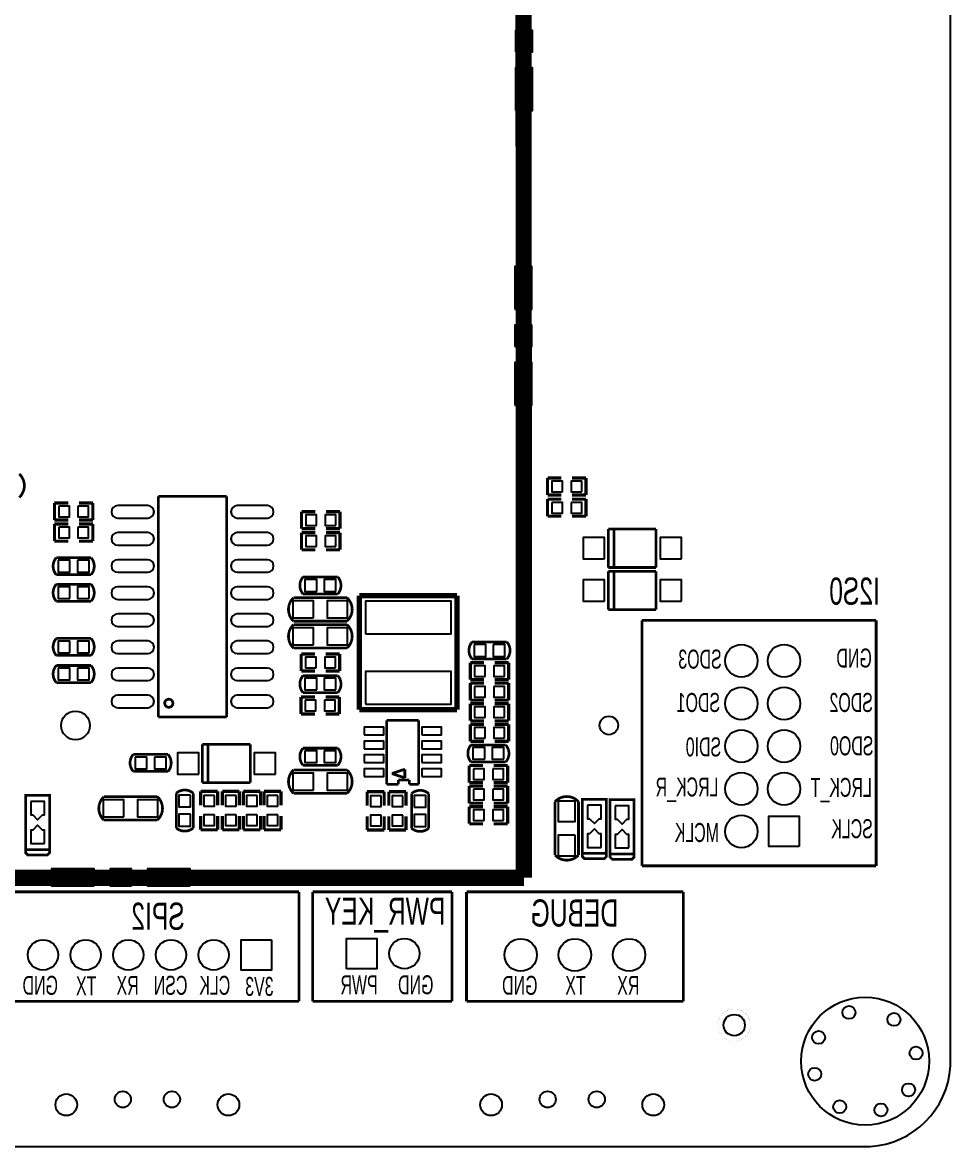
# Model space of a CAD drawing. Extents: x -3 to 180, y 0 to 107.
# Drawn here: x 136.3 to 179.8, y 0 to 52.7 of the extents above; entities that cross this region are included whole.
import ezdxf

# ---------------------------------------------------------------- set-up
doc = ezdxf.new("R2010")
doc.units = 0
doc.header["$MEASUREMENT"] = 0
for name, color, linetype in [('BG_OUTLINE', 254, 'CONTINUOUS'), ('BG_SILKSCREEN_BOTTOM', 141, 'CONTINUOUS'), ('PG_SILKSCREEN_BOTTOM', 85, 'CONTINUOUS'), ('PIN_BOTTOM', 5, 'CONTINUOUS')]:
    doc.layers.add(name, color=color, linetype=linetype)

msp = doc.modelspace()

# ---------------------------------------------------------------- linework, layer by layer
at = {"layer": 'BG_OUTLINE'}
msp.add_lwpolyline([(-2.999994, 103.031341), (-2.999994, 3.991813, 0.414214), (0.991819, 0), (176.017809, 0, 0.378859), (179.786788, 3.768979), (179.786788, 102.98717, 0.42493), (175.712984, 107.061), (166.5478, 107.060975), (166.5478, 97.5868), (152.3746, 97.5868), (152.3746, 107.060949), (46.3042, 107.06067), (46.3042, 105.8672), (42.0624, 105.8672), (42.0624, 107.06067), (30.607, 107.060644), (30.607, 105.8672), (26.3652, 105.8672), (26.3652, 107.060644), (1.029665, 107.060619, 0.418755)], format="xyb", close=True, dxfattribs=at)
at = {"layer": 'BG_SILKSCREEN_BOTTOM'}
for points in [[(159.7914, 12.5984, 0.762, 0.762, 0), (159.766, 70.612, 0.762, 0.762, 0)], [(176.3014, 24.6634, 0.127, 0.127, 0), (165.3286, 24.6634, 0.127, 0.127, 0)], [(165.3286, 24.6634, 0.127, 0.127, 0), (165.3286, 13.1572, 0.127, 0.127, 0)], [(176.3014, 13.1572, 0.127, 0.127, 0), (176.3014, 24.6634, 0.127, 0.127, 0)], [(165.3286, 13.1572, 0.127, 0.127, 0), (176.3014, 13.1572, 0.127, 0.127, 0)], [(6.5532, 12.5984, 0.762, 0.762, 0), (159.7914, 12.5984, 0.762, 0.762, 0)], [(149.2504, 11.938, 0.127, 0.127, 0), (135.255, 11.938, 0.127, 0.127, 0)], [(149.2504, 6.8072, 0.127, 0.127, 0), (149.2504, 11.938, 0.127, 0.127, 0)], [(149.8854, 11.938, 0.127, 0.127, 0), (156.4132, 11.938, 0.127, 0.127, 0)], [(149.8854, 6.8072, 0.127, 0.127, 0), (149.8854, 11.938, 0.127, 0.127, 0)], [(156.4132, 11.938, 0.127, 0.127, 0), (156.4132, 6.8072, 0.127, 0.127, 0)], [(157.099, 11.938, 0.127, 0.127, 0), (167.259, 11.938, 0.127, 0.127, 0)], [(157.099, 6.8072, 0.127, 0.127, 0), (157.099, 11.938, 0.127, 0.127, 0)], [(167.259, 11.938, 0.127, 0.127, 0), (167.259, 6.8072, 0.127, 0.127, 0)], [(135.255, 6.8072, 0.127, 0.127, 0), (149.2504, 6.8072, 0.127, 0.127, 0)], [(156.4132, 6.8072, 0.127, 0.127, 0), (149.8854, 6.8072, 0.127, 0.127, 0)], [(167.259, 6.8072, 0.127, 0.127, 0), (157.099, 6.8072, 0.127, 0.127, 0)]]:
    msp.add_lwpolyline(points, format="xyseb", dxfattribs=at)
at = {"layer": 'PG_SILKSCREEN_BOTTOM'}
for points in [[(136.134069, 31.52775, 0.127, 0.127, -0.432734), (136.134069, 30.42793, 0.127, 0.127, 0)], [(160.898103, 31.337199, 0.150089, 0.150089, 0), (160.898103, 30.537201, 0.150089, 0.150089, 0)], [(161.548089, 31.337199, 0.150089, 0.150089, 0), (160.898103, 31.337199, 0.150089, 0.150089, 0)], [(162.047911, 31.337199, 0.150089, 0.150089, 0), (162.697897, 31.337199, 0.150089, 0.150089, 0)], [(162.697897, 31.337199, 0.150089, 0.150089, 0), (162.697897, 30.537201, 0.150089, 0.150089, 0)], [(160.898103, 30.537201, 0.150089, 0.150089, 0), (161.548089, 30.537201, 0.150089, 0.150089, 0)], [(162.697897, 30.537201, 0.150089, 0.150089, 0), (162.047911, 30.537201, 0.150089, 0.150089, 0)], [(137.784103, 30.168799, 0.150089, 0.150089, 0), (138.434089, 30.168799, 0.150089, 0.150089, 0)], [(137.784103, 29.368801, 0.150089, 0.150089, 0), (137.784103, 30.168799, 0.150089, 0.150089, 0)], [(139.583897, 30.168799, 0.150089, 0.150089, 0), (138.933911, 30.168799, 0.150089, 0.150089, 0)], [(139.583897, 29.368801, 0.150089, 0.150089, 0), (139.583897, 30.168799, 0.150089, 0.150089, 0)], [(142.656865, 30.481549, 0.127, 0.127, 0), (145.856655, 30.481549, 0.127, 0.127, 0)], [(142.656865, 20.135571, 0.127, 0.127, 0), (142.656865, 30.481549, 0.127, 0.127, 0)], [(145.856655, 30.481549, 0.127, 0.127, 0), (145.856655, 20.135571, 0.127, 0.127, 0)], [(160.898103, 30.346599, 0.150089, 0.150089, 0), (161.548089, 30.346599, 0.150089, 0.150089, 0)], [(160.898103, 29.546601, 0.150089, 0.150089, 0), (160.898103, 30.346599, 0.150089, 0.150089, 0)], [(162.697897, 30.346599, 0.150089, 0.150089, 0), (162.047911, 30.346599, 0.150089, 0.150089, 0)], [(162.697897, 29.546601, 0.150089, 0.150089, 0), (162.697897, 30.346599, 0.150089, 0.150089, 0)], [(149.366503, 29.762399, 0.150089, 0.150089, 0), (149.366503, 28.962401, 0.150089, 0.150089, 0)], [(150.016489, 29.762399, 0.150089, 0.150089, 0), (149.366503, 29.762399, 0.150089, 0.150089, 0)], [(150.516311, 29.762399, 0.150089, 0.150089, 0), (151.166297, 29.762399, 0.150089, 0.150089, 0)], [(151.166297, 29.762399, 0.150089, 0.150089, 0), (151.166297, 28.962401, 0.150089, 0.150089, 0)], [(161.548089, 29.546601, 0.150089, 0.150089, 0), (160.898103, 29.546601, 0.150089, 0.150089, 0)], [(162.047911, 29.546601, 0.150089, 0.150089, 0), (162.697897, 29.546601, 0.150089, 0.150089, 0)], [(138.434089, 29.368801, 0.150089, 0.150089, 0), (137.784103, 29.368801, 0.150089, 0.150089, 0)], [(137.784103, 29.178199, 0.150089, 0.150089, 0), (138.434089, 29.178199, 0.150089, 0.150089, 0)], [(137.784103, 28.378201, 0.150089, 0.150089, 0), (137.784103, 29.178199, 0.150089, 0.150089, 0)], [(138.933911, 29.368801, 0.150089, 0.150089, 0), (139.583897, 29.368801, 0.150089, 0.150089, 0)], [(139.583897, 29.178199, 0.150089, 0.150089, 0), (138.933911, 29.178199, 0.150089, 0.150089, 0)], [(139.583897, 28.378201, 0.150089, 0.150089, 0), (139.583897, 29.178199, 0.150089, 0.150089, 0)], [(149.366503, 28.962401, 0.150089, 0.150089, 0), (150.016489, 28.962401, 0.150089, 0.150089, 0)], [(151.166297, 28.962401, 0.150089, 0.150089, 0), (150.516311, 28.962401, 0.150089, 0.150089, 0)], [(165.984403, 28.941497, 0.127, 0.127, 0), (163.745697, 28.941497, 0.127, 0.127, 0)], [(163.745697, 28.941497, 0.127, 0.127, 0), (163.745697, 27.141703, 0.127, 0.127, 0)], [(164.0078, 27.141703, 0.127, 0.127, 0), (164.0078, 28.941497, 0.127, 0.127, 0)], [(165.984403, 27.141703, 0.127, 0.127, 0), (165.984403, 28.941497, 0.127, 0.127, 0)], [(138.434089, 28.378201, 0.150089, 0.150089, 0), (137.784103, 28.378201, 0.150089, 0.150089, 0)], [(138.933911, 28.378201, 0.150089, 0.150089, 0), (139.583897, 28.378201, 0.150089, 0.150089, 0)], [(149.366503, 28.771799, 0.150089, 0.150089, 0), (149.366503, 27.971801, 0.150089, 0.150089, 0)], [(150.016489, 28.771799, 0.150089, 0.150089, 0), (149.366503, 28.771799, 0.150089, 0.150089, 0)], [(150.516311, 28.771799, 0.150089, 0.150089, 0), (151.166297, 28.771799, 0.150089, 0.150089, 0)], [(151.166297, 28.771799, 0.150089, 0.150089, 0), (151.166297, 27.971801, 0.150089, 0.150089, 0)], [(149.366503, 27.971801, 0.150089, 0.150089, 0), (150.016489, 27.971801, 0.150089, 0.150089, 0)], [(151.166297, 27.971801, 0.150089, 0.150089, 0), (150.516311, 27.971801, 0.150089, 0.150089, 0)], [(138.933911, 26.803401, 0.127, 0.127, 0), (137.8712, 26.803401, 0.127, 0.127, -0.37791), (137.8712, 27.603399, 0.127, 0.127, 0)], [(137.8712, 27.603399, 0.127, 0.127, 0), (138.933911, 27.603399, 0.127, 0.127, 0)], [(138.933911, 27.603399, 0.127, 0.127, 0), (139.4968, 27.603399, 0.127, 0.127, -0.37791), (139.4968, 26.803401, 0.127, 0.127, 0)], [(163.745697, 27.141703, 0.127, 0.127, 0), (165.984403, 27.141703, 0.127, 0.127, 0)], [(165.984403, 26.960297, 0.127, 0.127, 0), (163.745697, 26.960297, 0.127, 0.127, 0)], [(163.745697, 26.960297, 0.127, 0.127, 0), (163.745697, 25.160503, 0.127, 0.127, 0)], [(164.0078, 25.160503, 0.127, 0.127, 0), (164.0078, 26.960297, 0.127, 0.127, 0)], [(165.984403, 25.160503, 0.127, 0.127, 0), (165.984403, 26.960297, 0.127, 0.127, 0)], [(138.434089, 25.558801, 0.127, 0.127, 0), (137.8712, 25.558801, 0.127, 0.127, -0.37791), (137.8712, 26.358799, 0.127, 0.127, 0)], [(137.8712, 26.358799, 0.127, 0.127, 0), (138.434089, 26.358799, 0.127, 0.127, 0)], [(138.434089, 26.358799, 0.127, 0.127, 0), (139.4968, 26.358799, 0.127, 0.127, -0.37791), (139.4968, 25.558801, 0.127, 0.127, 0)], [(139.4968, 26.803401, 0.127, 0.127, 0), (138.933911, 26.803401, 0.127, 0.127, 0)], [(150.001249, 25.89911, 0.127, 0.127, 0), (149.43836, 25.89911, 0.127, 0.127, -0.37791), (149.43836, 26.699108, 0.127, 0.127, 0)], [(149.43836, 26.699108, 0.127, 0.127, 0), (150.001249, 26.699108, 0.127, 0.127, 0)], [(150.001249, 26.699108, 0.127, 0.127, 0), (151.06396, 26.699108, 0.127, 0.127, -0.37791), (151.06396, 25.89911, 0.127, 0.127, 0)], [(151.06396, 25.89911, 0.127, 0.127, 0), (150.001249, 25.89911, 0.127, 0.127, 0)], [(152.07996, 25.817551, 0.254, 0.254, 0), (156.65196, 25.817551, 0.254, 0.254, 0)], [(152.07996, 20.483551, 0.254, 0.254, 0), (152.07996, 25.817551, 0.254, 0.254, 0)], [(156.65196, 25.817551, 0.254, 0.254, 0), (156.65196, 20.483551, 0.254, 0.254, 0)], [(139.4968, 25.558801, 0.127, 0.127, 0), (138.434089, 25.558801, 0.127, 0.127, 0)], [(148.991345, 24.626443, 0.127, 0.127, -0.432734), (148.991345, 25.726263, 0.127, 0.127, 0)], [(148.991345, 25.726263, 0.127, 0.127, 0), (151.491163, 25.726263, 0.127, 0.127, -0.450474), (151.491163, 24.626443, 0.127, 0.127, 0)], [(163.745697, 25.160503, 0.127, 0.127, 0), (165.984403, 25.160503, 0.127, 0.127, 0)], [(148.991345, 23.363555, 0.127, 0.127, -0.432734), (148.991345, 24.463375, 0.127, 0.127, 0)], [(151.491163, 24.626443, 0.127, 0.127, 0), (148.991345, 24.626443, 0.127, 0.127, 0)], [(148.991345, 24.463375, 0.127, 0.127, 0), (151.491163, 24.463375, 0.127, 0.127, -0.450474), (151.491163, 23.363555, 0.127, 0.127, 0)], [(138.434089, 23.018801, 0.127, 0.127, 0), (137.8712, 23.018801, 0.127, 0.127, -0.37791), (137.8712, 23.818799, 0.127, 0.127, 0)], [(137.8712, 23.818799, 0.127, 0.127, 0), (138.434089, 23.818799, 0.127, 0.127, 0)], [(138.434089, 23.818799, 0.127, 0.127, 0), (139.4968, 23.818799, 0.127, 0.127, -0.37791), (139.4968, 23.018801, 0.127, 0.127, 0)], [(158.425921, 22.851161, 0.127, 0.127, 0), (157.363211, 22.851161, 0.127, 0.127, -0.37791), (157.363211, 23.651159, 0.127, 0.127, 0)], [(157.363211, 23.651159, 0.127, 0.127, 0), (158.425921, 23.651159, 0.127, 0.127, 0)], [(158.425921, 23.651159, 0.127, 0.127, 0), (158.988811, 23.651159, 0.127, 0.127, -0.37791), (158.988811, 22.851161, 0.127, 0.127, 0)], [(151.491163, 23.363555, 0.127, 0.127, 0), (148.991345, 23.363555, 0.127, 0.127, 0)], [(139.4968, 23.018801, 0.127, 0.127, 0), (138.434089, 23.018801, 0.127, 0.127, 0)], [(149.351213, 23.092258, 0.150089, 0.150089, 0), (149.351213, 22.292259, 0.150089, 0.150089, 0)], [(150.001199, 23.092258, 0.150089, 0.150089, 0), (149.351213, 23.092258, 0.150089, 0.150089, 0)], [(150.50102, 23.092258, 0.150089, 0.150089, 0), (151.151006, 23.092258, 0.150089, 0.150089, 0)], [(151.151006, 23.092258, 0.150089, 0.150089, 0), (151.151006, 22.292259, 0.150089, 0.150089, 0)], [(157.276013, 22.68601, 0.150089, 0.150089, 0), (157.276013, 21.886012, 0.150089, 0.150089, 0)], [(157.925999, 22.68601, 0.150089, 0.150089, 0), (157.276013, 22.68601, 0.150089, 0.150089, 0)], [(158.42582, 22.68601, 0.150089, 0.150089, 0), (159.075806, 22.68601, 0.150089, 0.150089, 0)], [(158.988811, 22.851161, 0.127, 0.127, 0), (158.425921, 22.851161, 0.127, 0.127, 0)], [(159.075806, 22.68601, 0.150089, 0.150089, 0), (159.075806, 21.886012, 0.150089, 0.150089, 0)], [(138.933911, 21.748801, 0.127, 0.127, 0), (137.8712, 21.748801, 0.127, 0.127, -0.37791), (137.8712, 22.548799, 0.127, 0.127, 0)], [(137.8712, 22.548799, 0.127, 0.127, 0), (138.933911, 22.548799, 0.127, 0.127, 0)], [(138.933911, 22.548799, 0.127, 0.127, 0), (139.4968, 22.548799, 0.127, 0.127, -0.37791), (139.4968, 21.748801, 0.127, 0.127, 0)], [(150.001249, 21.27631, 0.127, 0.127, 0), (149.43836, 21.27631, 0.127, 0.127, -0.37791), (149.43836, 22.076308, 0.127, 0.127, 0)], [(149.351213, 22.292259, 0.150089, 0.150089, 0), (150.001199, 22.292259, 0.150089, 0.150089, 0)], [(149.43836, 22.076308, 0.127, 0.127, 0), (150.001249, 22.076308, 0.127, 0.127, 0)], [(150.001249, 22.076308, 0.127, 0.127, 0), (151.06396, 22.076308, 0.127, 0.127, -0.37791), (151.06396, 21.27631, 0.127, 0.127, 0)], [(151.151006, 22.292259, 0.150089, 0.150089, 0), (150.50102, 22.292259, 0.150089, 0.150089, 0)], [(139.4968, 21.748801, 0.127, 0.127, 0), (138.933911, 21.748801, 0.127, 0.127, 0)], [(157.276013, 21.886012, 0.150089, 0.150089, 0), (157.925999, 21.886012, 0.150089, 0.150089, 0)], [(157.276114, 21.720759, 0.150089, 0.150089, 0), (157.9261, 21.720759, 0.150089, 0.150089, 0)], [(157.276114, 20.920761, 0.150089, 0.150089, 0), (157.276114, 21.720759, 0.150089, 0.150089, 0)], [(159.075806, 21.886012, 0.150089, 0.150089, 0), (158.42582, 21.886012, 0.150089, 0.150089, 0)], [(159.075907, 21.720759, 0.150089, 0.150089, 0), (158.425921, 21.720759, 0.150089, 0.150089, 0)], [(159.075907, 20.920761, 0.150089, 0.150089, 0), (159.075907, 21.720759, 0.150089, 0.150089, 0)], [(149.341103, 21.075599, 0.150089, 0.150089, 0), (149.991089, 21.075599, 0.150089, 0.150089, 0)], [(149.341103, 20.275601, 0.150089, 0.150089, 0), (149.341103, 21.075599, 0.150089, 0.150089, 0)], [(151.06396, 21.27631, 0.127, 0.127, 0), (150.001249, 21.27631, 0.127, 0.127, 0)], [(151.140897, 21.075599, 0.150089, 0.150089, 0), (150.490911, 21.075599, 0.150089, 0.150089, 0)], [(151.140897, 20.275601, 0.150089, 0.150089, 0), (151.140897, 21.075599, 0.150089, 0.150089, 0)], [(143.334461, 20.779994, 0.127, 0.127, 1), (142.953511, 20.779994, 0.127, 0.127, 1), (143.334461, 20.779994, 0.127, 0.127, 0)], [(156.65196, 20.483551, 0.254, 0.254, 0), (152.07996, 20.483551, 0.254, 0.254, 0)], [(157.276013, 20.75561, 0.150089, 0.150089, 0), (157.276013, 19.955612, 0.150089, 0.150089, 0)], [(157.925999, 20.75561, 0.150089, 0.150089, 0), (157.276013, 20.75561, 0.150089, 0.150089, 0)], [(157.9261, 20.920761, 0.150089, 0.150089, 0), (157.276114, 20.920761, 0.150089, 0.150089, 0)], [(158.42582, 20.75561, 0.150089, 0.150089, 0), (159.075806, 20.75561, 0.150089, 0.150089, 0)], [(158.425921, 20.920761, 0.150089, 0.150089, 0), (159.075907, 20.920761, 0.150089, 0.150089, 0)], [(159.075806, 20.75561, 0.150089, 0.150089, 0), (159.075806, 19.955612, 0.150089, 0.150089, 0)], [(145.856655, 20.135571, 0.127, 0.127, 0), (142.656865, 20.135571, 0.127, 0.127, 0)], [(149.991089, 20.275601, 0.150089, 0.150089, 0), (149.341103, 20.275601, 0.150089, 0.150089, 0)], [(150.490911, 20.275601, 0.150089, 0.150089, 0), (151.140897, 20.275601, 0.150089, 0.150089, 0)], [(153.361847, 19.975957, 0.127, 0.127, 0), (153.361847, 16.976954, 0.127, 0.127, 0)], [(154.862022, 19.975957, 0.127, 0.127, 0), (153.361847, 19.975957, 0.127, 0.127, 0)], [(154.862022, 16.975963, 0.127, 0.127, 0), (154.862022, 19.975957, 0.127, 0.127, 0)], [(157.276013, 19.955612, 0.150089, 0.150089, 0), (157.925999, 19.955612, 0.150089, 0.150089, 0)], [(159.075806, 19.955612, 0.150089, 0.150089, 0), (158.42582, 19.955612, 0.150089, 0.150089, 0)], [(157.276063, 19.790359, 0.150089, 0.150089, 0), (157.276063, 18.990361, 0.150089, 0.150089, 0)], [(157.926049, 19.790359, 0.150089, 0.150089, 0), (157.276063, 19.790359, 0.150089, 0.150089, 0)], [(158.425871, 19.790359, 0.150089, 0.150089, 0), (159.075857, 19.790359, 0.150089, 0.150089, 0)], [(159.075857, 19.790359, 0.150089, 0.150089, 0), (159.075857, 18.990361, 0.150089, 0.150089, 0)], [(157.276063, 18.990361, 0.150089, 0.150089, 0), (157.926049, 18.990361, 0.150089, 0.150089, 0)], [(159.075857, 18.990361, 0.150089, 0.150089, 0), (158.425871, 18.990361, 0.150089, 0.150089, 0)], [(142.540711, 17.583201, 0.127, 0.127, 0), (141.478, 17.583201, 0.127, 0.127, -0.37791), (141.478, 18.383199, 0.127, 0.127, 0)], [(141.478, 18.383199, 0.127, 0.127, 0), (142.540711, 18.383199, 0.127, 0.127, 0)], [(142.540711, 18.383199, 0.127, 0.127, 0), (143.1036, 18.383199, 0.127, 0.127, -0.37791), (143.1036, 17.583201, 0.127, 0.127, 0)], [(146.959803, 18.857697, 0.127, 0.127, 0), (144.721097, 18.857697, 0.127, 0.127, 0)], [(144.721097, 18.857697, 0.127, 0.127, 0), (144.721097, 17.057903, 0.127, 0.127, 0)], [(144.9832, 17.057903, 0.127, 0.127, 0), (144.9832, 18.857697, 0.127, 0.127, 0)], [(146.959803, 17.057903, 0.127, 0.127, 0), (146.959803, 18.857697, 0.127, 0.127, 0)], [(150.501121, 17.872735, 0.127, 0.127, 0), (149.438411, 17.872735, 0.127, 0.127, -0.37791), (149.438411, 18.672734, 0.127, 0.127, 0)], [(149.438411, 18.672734, 0.127, 0.127, 0), (150.501121, 18.672734, 0.127, 0.127, 0)], [(150.501121, 18.672734, 0.127, 0.127, 0), (151.064011, 18.672734, 0.127, 0.127, -0.37791), (151.064011, 17.872735, 0.127, 0.127, 0)], [(157.875402, 18.025059, 0.127, 0.127, 0), (157.312512, 18.025059, 0.127, 0.127, -0.37791), (157.312512, 18.825058, 0.127, 0.127, 0)], [(157.312512, 18.825058, 0.127, 0.127, 0), (157.875402, 18.825058, 0.127, 0.127, 0)], [(157.875402, 18.825058, 0.127, 0.127, 0), (158.938112, 18.825058, 0.127, 0.127, -0.37791), (158.938112, 18.025059, 0.127, 0.127, 0)], [(151.064011, 17.872735, 0.127, 0.127, 0), (150.501121, 17.872735, 0.127, 0.127, 0)], [(157.22534, 17.859959, 0.150089, 0.150089, 0), (157.875326, 17.859959, 0.150089, 0.150089, 0)], [(157.22534, 17.059961, 0.150089, 0.150089, 0), (157.22534, 17.859959, 0.150089, 0.150089, 0)], [(158.938112, 18.025059, 0.127, 0.127, 0), (157.875402, 18.025059, 0.127, 0.127, 0)], [(159.025133, 17.859959, 0.150089, 0.150089, 0), (158.375147, 17.859959, 0.150089, 0.150089, 0)], [(159.025133, 17.059961, 0.150089, 0.150089, 0), (159.025133, 17.859959, 0.150089, 0.150089, 0)], [(143.1036, 17.583201, 0.127, 0.127, 0), (142.540711, 17.583201, 0.127, 0.127, 0)], [(148.991345, 16.554399, 0.127, 0.127, -0.432734), (148.991345, 17.654219, 0.127, 0.127, 0)], [(148.991345, 17.654219, 0.127, 0.127, 0), (151.491163, 17.654219, 0.127, 0.127, -0.450474), (151.491163, 16.554399, 0.127, 0.127, 0)], [(154.208429, 17.688154, 0.127, 0.127, 0), (153.600633, 17.483963, 0.127, 0.127, 0)], [(153.600633, 17.483963, 0.127, 0.127, 0), (154.208429, 17.281754, 0.127, 0.127, 0)], [(154.208429, 17.281754, 0.127, 0.127, 0), (154.208429, 17.688154, 0.127, 0.127, 0)], [(144.721097, 17.057903, 0.127, 0.127, 0), (146.959803, 17.057903, 0.127, 0.127, 0)], [(153.361847, 16.976954, 0.127, 0.127, 0), (153.908735, 16.976954, 0.127, 0.127, 0)], [(153.908735, 17.180154, 0.127, 0.127, 0), (154.416735, 17.180154, 0.127, 0.127, 0)], [(153.908735, 16.976954, 0.127, 0.127, 0), (153.908735, 17.180154, 0.127, 0.127, 0)], [(154.416735, 17.180154, 0.127, 0.127, 0), (154.416735, 16.975963, 0.127, 0.127, 0)], [(154.416735, 16.975963, 0.127, 0.127, 0), (154.862022, 16.975963, 0.127, 0.127, 0)], [(157.225314, 16.894708, 0.150089, 0.150089, 0), (157.8753, 16.894708, 0.150089, 0.150089, 0)], [(157.225314, 16.09471, 0.150089, 0.150089, 0), (157.225314, 16.894708, 0.150089, 0.150089, 0)], [(157.875326, 17.059961, 0.150089, 0.150089, 0), (157.22534, 17.059961, 0.150089, 0.150089, 0)], [(159.025107, 16.894708, 0.150089, 0.150089, 0), (158.375121, 16.894708, 0.150089, 0.150089, 0)], [(158.375147, 17.059961, 0.150089, 0.150089, 0), (159.025133, 17.059961, 0.150089, 0.150089, 0)], [(159.025107, 16.09471, 0.150089, 0.150089, 0), (159.025107, 16.894708, 0.150089, 0.150089, 0)], [(137.554462, 13.918946, 0.127, 0.127, 0), (136.436862, 13.918946, 0.127, 0.127, 0), (136.436862, 16.458946, 0.127, 0.127, 0), (137.554462, 16.458946, 0.127, 0.127, 0), (137.554462, 13.918946, 0.127, 0.127, 0)], [(140.101091, 15.29969, 0.127, 0.127, -0.432734), (140.101091, 16.39951, 0.127, 0.127, 0)], [(140.101091, 16.39951, 0.127, 0.127, 0), (142.600909, 16.39951, 0.127, 0.127, -0.450474), (142.600909, 15.29969, 0.127, 0.127, 0)], [(143.491001, 15.498089, 0.127, 0.127, 0), (143.491001, 16.5608, 0.127, 0.127, -0.37791), (144.290999, 16.5608, 0.127, 0.127, 0)], [(144.290999, 16.5608, 0.127, 0.127, 0), (144.290999, 15.498089, 0.127, 0.127, 0)], [(144.634001, 16.647897, 0.150089, 0.150089, 0), (145.433999, 16.647897, 0.150089, 0.150089, 0)], [(144.634001, 15.997911, 0.150089, 0.150089, 0), (144.634001, 16.647897, 0.150089, 0.150089, 0)], [(145.433999, 16.647897, 0.150089, 0.150089, 0), (145.433999, 15.997911, 0.150089, 0.150089, 0)], [(145.650001, 16.647897, 0.150089, 0.150089, 0), (146.449999, 16.647897, 0.150089, 0.150089, 0)], [(145.650001, 15.997911, 0.150089, 0.150089, 0), (145.650001, 16.647897, 0.150089, 0.150089, 0)], [(146.449999, 16.647897, 0.150089, 0.150089, 0), (146.449999, 15.997911, 0.150089, 0.150089, 0)], [(146.640601, 16.647897, 0.150089, 0.150089, 0), (147.440599, 16.647897, 0.150089, 0.150089, 0)], [(146.640601, 15.997911, 0.150089, 0.150089, 0), (146.640601, 16.647897, 0.150089, 0.150089, 0)], [(147.440599, 16.647897, 0.150089, 0.150089, 0), (147.440599, 15.997911, 0.150089, 0.150089, 0)], [(147.605801, 16.647897, 0.150089, 0.150089, 0), (148.405799, 16.647897, 0.150089, 0.150089, 0)], [(147.605801, 15.997911, 0.150089, 0.150089, 0), (147.605801, 16.647897, 0.150089, 0.150089, 0)], [(148.405799, 16.647897, 0.150089, 0.150089, 0), (148.405799, 15.997911, 0.150089, 0.150089, 0)], [(151.491163, 16.554399, 0.127, 0.127, 0), (148.991345, 16.554399, 0.127, 0.127, 0)], [(152.441961, 16.632606, 0.150089, 0.150089, 0), (153.241959, 16.632606, 0.150089, 0.150089, 0)], [(152.441961, 15.98262, 0.150089, 0.150089, 0), (152.441961, 16.632606, 0.150089, 0.150089, 0)], [(153.241959, 16.632606, 0.150089, 0.150089, 0), (153.241959, 15.98262, 0.150089, 0.150089, 0)], [(153.45791, 16.632606, 0.150089, 0.150089, 0), (154.257908, 16.632606, 0.150089, 0.150089, 0)], [(153.45791, 15.98262, 0.150089, 0.150089, 0), (153.45791, 16.632606, 0.150089, 0.150089, 0)], [(154.257908, 16.632606, 0.150089, 0.150089, 0), (154.257908, 15.98262, 0.150089, 0.150089, 0)], [(154.524761, 15.982671, 0.127, 0.127, 0), (154.524761, 16.54556, 0.127, 0.127, -0.37791), (155.324759, 16.54556, 0.127, 0.127, 0)], [(155.324759, 16.54556, 0.127, 0.127, 0), (155.324759, 15.982671, 0.127, 0.127, 0)], [(161.24809, 13.659891, 0.127, 0.127, 0), (161.24809, 16.159709, 0.127, 0.127, -0.450474), (162.34791, 16.159709, 0.127, 0.127, 0)], [(163.6522, 13.7414, 0.127, 0.127, 0), (162.5346, 13.7414, 0.127, 0.127, 0), (162.5346, 16.2814, 0.127, 0.127, 0), (163.6522, 16.2814, 0.127, 0.127, 0), (163.6522, 13.7414, 0.127, 0.127, 0)], [(155.324759, 15.982671, 0.127, 0.127, 0), (155.324759, 14.91996, 0.127, 0.127, -0.37791), (154.524761, 14.91996, 0.127, 0.127, 0)], [(154.524761, 14.91996, 0.127, 0.127, 0), (154.524761, 15.982671, 0.127, 0.127, 0)], [(157.225213, 15.929407, 0.150089, 0.150089, 0), (157.225213, 15.129408, 0.150089, 0.150089, 0)], [(157.875199, 15.929407, 0.150089, 0.150089, 0), (157.225213, 15.929407, 0.150089, 0.150089, 0)], [(157.8753, 16.09471, 0.150089, 0.150089, 0), (157.225314, 16.09471, 0.150089, 0.150089, 0)], [(158.37502, 15.929407, 0.150089, 0.150089, 0), (159.025006, 15.929407, 0.150089, 0.150089, 0)], [(158.375121, 16.09471, 0.150089, 0.150089, 0), (159.025107, 16.09471, 0.150089, 0.150089, 0)], [(159.025006, 15.929407, 0.150089, 0.150089, 0), (159.025006, 15.129408, 0.150089, 0.150089, 0)], [(162.34791, 16.159709, 0.127, 0.127, 0), (162.34791, 13.659891, 0.127, 0.127, 0)], [(164.9476, 13.716, 0.127, 0.127, 0), (163.83, 13.716, 0.127, 0.127, 0), (163.83, 16.256, 0.127, 0.127, 0), (164.9476, 16.256, 0.127, 0.127, 0), (164.9476, 13.716, 0.127, 0.127, 0)], [(142.600909, 15.29969, 0.127, 0.127, 0), (140.101091, 15.29969, 0.127, 0.127, 0)], [(144.290999, 15.498089, 0.127, 0.127, 0), (144.290999, 14.9352, 0.127, 0.127, -0.37791), (143.491001, 14.9352, 0.127, 0.127, 0)], [(143.491001, 14.9352, 0.127, 0.127, 0), (143.491001, 15.498089, 0.127, 0.127, 0)], [(144.634001, 15.498089, 0.150089, 0.150089, 0), (144.634001, 14.848103, 0.150089, 0.150089, 0)], [(145.433999, 14.848103, 0.150089, 0.150089, 0), (145.433999, 15.498089, 0.150089, 0.150089, 0)], [(145.650001, 15.498089, 0.150089, 0.150089, 0), (145.650001, 14.848103, 0.150089, 0.150089, 0)], [(146.449999, 14.848103, 0.150089, 0.150089, 0), (146.449999, 15.498089, 0.150089, 0.150089, 0)], [(146.640601, 15.498089, 0.150089, 0.150089, 0), (146.640601, 14.848103, 0.150089, 0.150089, 0)], [(147.440599, 14.848103, 0.150089, 0.150089, 0), (147.440599, 15.498089, 0.150089, 0.150089, 0)], [(147.605801, 15.498089, 0.150089, 0.150089, 0), (147.605801, 14.848103, 0.150089, 0.150089, 0)], [(148.405799, 14.848103, 0.150089, 0.150089, 0), (148.405799, 15.498089, 0.150089, 0.150089, 0)], [(152.441961, 15.482799, 0.150089, 0.150089, 0), (152.441961, 14.832813, 0.150089, 0.150089, 0)], [(153.241959, 14.832813, 0.150089, 0.150089, 0), (153.241959, 15.482799, 0.150089, 0.150089, 0)], [(153.45791, 15.482799, 0.150089, 0.150089, 0), (153.45791, 14.832813, 0.150089, 0.150089, 0)], [(154.257908, 14.832813, 0.150089, 0.150089, 0), (154.257908, 15.482799, 0.150089, 0.150089, 0)], [(144.634001, 14.848103, 0.150089, 0.150089, 0), (145.433999, 14.848103, 0.150089, 0.150089, 0)], [(145.650001, 14.848103, 0.150089, 0.150089, 0), (146.449999, 14.848103, 0.150089, 0.150089, 0)], [(146.640601, 14.848103, 0.150089, 0.150089, 0), (147.440599, 14.848103, 0.150089, 0.150089, 0)], [(147.605801, 14.848103, 0.150089, 0.150089, 0), (148.405799, 14.848103, 0.150089, 0.150089, 0)], [(152.441961, 14.832813, 0.150089, 0.150089, 0), (153.241959, 14.832813, 0.150089, 0.150089, 0)], [(153.45791, 14.832813, 0.150089, 0.150089, 0), (154.257908, 14.832813, 0.150089, 0.150089, 0)], [(157.225213, 15.129408, 0.150089, 0.150089, 0), (157.875199, 15.129408, 0.150089, 0.150089, 0)], [(159.025006, 15.129408, 0.150089, 0.150089, 0), (158.37502, 15.129408, 0.150089, 0.150089, 0)], [(136.436862, 13.918946, 0.127, 0.127, 0), (136.436862, 13.766546, 0.127, 0.127, 0), (136.538462, 13.664946, 0.127, 0.127, 0), (136.995662, 13.664946, 0.127, 0.127, 0)], [(137.554462, 13.918946, 0.127, 0.127, 0), (137.554462, 13.766546, 0.127, 0.127, 0), (137.452862, 13.664946, 0.127, 0.127, 0), (136.995662, 13.664946, 0.127, 0.127, 0)], [(162.34791, 13.659891, 0.127, 0.127, -0.432734), (161.24809, 13.659891, 0.127, 0.127, 0)], [(162.5346, 13.7414, 0.127, 0.127, 0), (162.5346, 13.589, 0.127, 0.127, 0), (162.6362, 13.4874, 0.127, 0.127, 0), (163.0934, 13.4874, 0.127, 0.127, 0)], [(163.6522, 13.7414, 0.127, 0.127, 0), (163.6522, 13.589, 0.127, 0.127, 0), (163.5506, 13.4874, 0.127, 0.127, 0), (163.0934, 13.4874, 0.127, 0.127, 0)], [(163.83, 13.716, 0.127, 0.127, 0), (163.83, 13.5636, 0.127, 0.127, 0), (163.9316, 13.462, 0.127, 0.127, 0), (164.3888, 13.462, 0.127, 0.127, 0)], [(164.9476, 13.716, 0.127, 0.127, 0), (164.9476, 13.5636, 0.127, 0.127, 0), (164.846, 13.462, 0.127, 0.127, 0), (164.3888, 13.462, 0.127, 0.127, 0)], [(170.4086, 5.6896, 0.003302, 0.003302, 1), (168.8846, 5.6896, 0.003302, 0.003302, 1), (170.4086, 5.6896, 0.003302, 0.003302, 0)]]:
    msp.add_lwpolyline(points, format="xyseb", dxfattribs=at)
at = {"layer": 'PIN_BOTTOM'}
for points in [[(159.39135, 51.316001), (160.19145, 51.316001), (160.19145, 52.315999), (159.39135, 52.315999)], [(159.39135, 48.566095), (160.19145, 48.566095), (160.19145, 50.566091), (159.39135, 50.566091)], [(159.36595, 39.248309), (160.16605, 39.248309), (160.16605, 41.248305), (159.36595, 41.248305)], [(159.36595, 37.498401), (160.16605, 37.498401), (160.16605, 38.498399), (159.36595, 38.498399)], [(159.36595, 34.748495), (160.16605, 34.748495), (160.16605, 36.748491), (159.36595, 36.748491)], [(161.597873, 30.687239), (161.597873, 31.187136), (161.097976, 31.187136), (161.097976, 30.687239)], [(162.498049, 30.687239), (162.498049, 31.187136), (161.998152, 31.187136), (161.998152, 30.687239)], [(161.097963, 30.196549), (161.097963, 29.696651), (161.597861, 29.696651), (161.597861, 30.196549)], [(161.998139, 30.196549), (161.998139, 29.696651), (162.498037, 29.696651), (162.498037, 30.196549)], [(137.983963, 30.018749), (137.983963, 29.518851), (138.483861, 29.518851), (138.483861, 30.018749)], [(138.884139, 30.018749), (138.884139, 29.518851), (139.384037, 29.518851), (139.384037, 30.018749)], [(150.066273, 29.112439), (150.066273, 29.612336), (149.566376, 29.612336), (149.566376, 29.112439)], [(150.966449, 29.112439), (150.966449, 29.612336), (150.466552, 29.612336), (150.466552, 29.112439)], [(137.983963, 29.028149), (137.983963, 28.528251), (138.483861, 28.528251), (138.483861, 29.028149)], [(138.884139, 29.028149), (138.884139, 28.528251), (139.384037, 28.528251), (139.384037, 29.028149)], [(150.066273, 28.121839), (150.066273, 28.621736), (149.566376, 28.621736), (149.566376, 28.121839)], [(150.966449, 28.121839), (150.966449, 28.621736), (150.466552, 28.621736), (150.466552, 28.121839)], [(163.571301, 27.541601), (163.571301, 28.541599), (162.571303, 28.541599), (162.571303, 27.541601)], [(167.171497, 27.541601), (167.171497, 28.541599), (166.171499, 28.541599), (166.171499, 27.541601)], [(137.958957, 27.478355), (137.958957, 26.928445), (138.508867, 26.928445), (138.508867, 27.478355)], [(138.859133, 27.478355), (138.859133, 26.928445), (139.409043, 26.928445), (139.409043, 27.478355)], [(150.076027, 26.024154), (150.076027, 26.574064), (149.526117, 26.574064), (149.526117, 26.024154)], [(150.976203, 26.024154), (150.976203, 26.574064), (150.426293, 26.574064), (150.426293, 26.024154)], [(163.571301, 25.560401), (163.571301, 26.560399), (162.571303, 26.560399), (162.571303, 25.560401)], [(167.171497, 25.560401), (167.171497, 26.560399), (166.171499, 26.560399), (166.171499, 25.560401)], [(138.508867, 25.683845), (138.508867, 26.233755), (137.958957, 26.233755), (137.958957, 25.683845)], [(139.409043, 25.683845), (139.409043, 26.233755), (138.859133, 26.233755), (138.859133, 25.683845)], [(149.921214, 24.776303), (149.921214, 25.576403), (148.961119, 25.576403), (148.961119, 24.776303)], [(151.521414, 24.776303), (151.521414, 25.576403), (150.561319, 25.576403), (150.561319, 24.776303)], [(152.35936, 24.037569), (156.37256, 24.037569), (156.37256, 25.561569), (152.35936, 25.561569)], [(149.921214, 23.513415), (149.921214, 24.313515), (148.961119, 24.313515), (148.961119, 23.513415)], [(151.521414, 23.513415), (151.521414, 24.313515), (150.561319, 24.313515), (150.561319, 23.513415)], [(138.508867, 23.143845), (138.508867, 23.693755), (137.958957, 23.693755), (137.958957, 23.143845)], [(139.409043, 23.143845), (139.409043, 23.693755), (138.859133, 23.693755), (138.859133, 23.143845)], [(157.450968, 23.526115), (157.450968, 22.976205), (158.000878, 22.976205), (158.000878, 23.526115)], [(158.351144, 23.526115), (158.351144, 22.976205), (158.901054, 22.976205), (158.901054, 23.526115)], [(150.050983, 22.442297), (150.050983, 22.942194), (149.551085, 22.942194), (149.551085, 22.442297)], [(150.951159, 22.442297), (150.951159, 22.942194), (150.451261, 22.942194), (150.451261, 22.442297)], [(137.958957, 22.423755), (137.958957, 21.873845), (138.508867, 21.873845), (138.508867, 22.423755)], [(138.859133, 22.423755), (138.859133, 21.873845), (139.409043, 21.873845), (139.409043, 22.423755)], [(152.35936, 20.737551), (156.37256, 20.737551), (156.37256, 22.261551), (152.35936, 22.261551)], [(157.975783, 22.036049), (157.975783, 22.535947), (157.475885, 22.535947), (157.475885, 22.036049)], [(158.875959, 22.036049), (158.875959, 22.535947), (158.376061, 22.535947), (158.376061, 22.036049)], [(150.076027, 21.401354), (150.076027, 21.951264), (149.526117, 21.951264), (149.526117, 21.401354)], [(150.976203, 21.401354), (150.976203, 21.951264), (150.426293, 21.951264), (150.426293, 21.401354)], [(157.475974, 21.570709), (157.475974, 21.070811), (157.975871, 21.070811), (157.975871, 21.570709)], [(158.37615, 21.570709), (158.37615, 21.070811), (158.876047, 21.070811), (158.876047, 21.570709)], [(149.540963, 20.925549), (149.540963, 20.425651), (150.040861, 20.425651), (150.040861, 20.925549)], [(150.441139, 20.925549), (150.441139, 20.425651), (150.941037, 20.425651), (150.941037, 20.925549)], [(157.975783, 20.105649), (157.975783, 20.605547), (157.475885, 20.605547), (157.475885, 20.105649)], [(158.875959, 20.105649), (158.875959, 20.605547), (158.376061, 20.605547), (158.376061, 20.105649)], [(152.304725, 19.29826), (153.219125, 19.29826), (153.219125, 19.65386), (152.304725, 19.65386)], [(155.004745, 19.29826), (155.919145, 19.29826), (155.919145, 19.65386), (155.004745, 19.65386)], [(157.975833, 19.140399), (157.975833, 19.640296), (157.475936, 19.640296), (157.475936, 19.140399)], [(158.876009, 19.140399), (158.876009, 19.640296), (158.376112, 19.640296), (158.376112, 19.140399)], [(152.304725, 18.648248), (153.219125, 18.648248), (153.219125, 19.003848), (152.304725, 19.003848)], [(155.004745, 18.648248), (155.919145, 18.648248), (155.919145, 19.003848), (155.004745, 19.003848)], [(144.546701, 17.457801), (144.546701, 18.457799), (143.546703, 18.457799), (143.546703, 17.457801)], [(148.146897, 17.457801), (148.146897, 18.457799), (147.146899, 18.457799), (147.146899, 17.457801)], [(149.526168, 18.54769), (149.526168, 17.99778), (150.076078, 17.99778), (150.076078, 18.54769)], [(150.426344, 18.54769), (150.426344, 17.99778), (150.976254, 17.99778), (150.976254, 18.54769)], [(157.950179, 18.150103), (157.950179, 18.700013), (157.400269, 18.700013), (157.400269, 18.150103)], [(158.850355, 18.150103), (158.850355, 18.700013), (158.300445, 18.700013), (158.300445, 18.150103)], [(141.565757, 18.258155), (141.565757, 17.708245), (142.115667, 17.708245), (142.115667, 18.258155)], [(142.465933, 18.258155), (142.465933, 17.708245), (143.015843, 17.708245), (143.015843, 18.258155)], [(152.304725, 17.998059), (153.219125, 17.998059), (153.219125, 18.353659), (152.304725, 18.353659)], [(155.004745, 17.998059), (155.919145, 17.998059), (155.919145, 18.353659), (155.004745, 18.353659)], [(149.921214, 16.704259), (149.921214, 17.504359), (148.961119, 17.504359), (148.961119, 16.704259)], [(151.521414, 16.704259), (151.521414, 17.504359), (150.561319, 17.504359), (150.561319, 16.704259)], [(152.304725, 17.348048), (153.219125, 17.348048), (153.219125, 17.703648), (152.304725, 17.703648)], [(155.004745, 17.348048), (155.919145, 17.348048), (155.919145, 17.703648), (155.004745, 17.703648)], [(157.425199, 17.709909), (157.425199, 17.210011), (157.925097, 17.210011), (157.925097, 17.709909)], [(158.325376, 17.709909), (158.325376, 17.210011), (158.825273, 17.210011), (158.825273, 17.709909)], [(144.165955, 16.473043), (143.616045, 16.473043), (143.616045, 15.923133), (144.165955, 15.923133)], [(145.283949, 16.448037), (144.784051, 16.448037), (144.784051, 15.948139), (145.283949, 15.948139)], [(146.299949, 16.448037), (145.800051, 16.448037), (145.800051, 15.948139), (146.299949, 15.948139)], [(147.290549, 16.448037), (146.790651, 16.448037), (146.790651, 15.948139), (147.290549, 15.948139)], [(148.255749, 16.448037), (147.755851, 16.448037), (147.755851, 15.948139), (148.255749, 15.948139)], [(153.091909, 16.432746), (152.592011, 16.432746), (152.592011, 15.932849), (153.091909, 15.932849)], [(154.107858, 16.432746), (153.60796, 16.432746), (153.60796, 15.932849), (154.107858, 15.932849)], [(154.649805, 15.907893), (155.199715, 15.907893), (155.199715, 16.457803), (154.649805, 16.457803)], [(157.425174, 16.744658), (157.425174, 16.24476), (157.925072, 16.24476), (157.925072, 16.744658)], [(158.32535, 16.744658), (158.32535, 16.24476), (158.825247, 16.24476), (158.825247, 16.744658)], [(136.678162, 16.179546), (136.678162, 15.544546), (136.754362, 15.544546), (136.767062, 15.544546), (136.995662, 15.315946), (137.224262, 15.544546), (137.313162, 15.544546), (137.313162, 16.179546)], [(141.03096, 15.44955), (141.03096, 16.24965), (140.070865, 16.24965), (140.070865, 15.44955)], [(142.63116, 15.44955), (142.63116, 16.24965), (141.671065, 16.24965), (141.671065, 15.44955)], [(162.19805, 16.189947), (161.39795, 16.189947), (161.39795, 15.229853), (162.19805, 15.229853)], [(162.7759, 16.002), (162.7759, 15.367), (162.8521, 15.367), (162.8648, 15.367), (163.0934, 15.1384), (163.322, 15.367), (163.4109, 15.367), (163.4109, 16.002)], [(164.0713, 15.9766), (164.0713, 15.3416), (164.1475, 15.3416), (164.1602, 15.3416), (164.3888, 15.113), (164.6174, 15.3416), (164.7063, 15.3416), (164.7063, 15.9766)], [(144.165955, 15.572867), (143.616045, 15.572867), (143.616045, 15.022957), (144.165955, 15.022957)], [(145.283949, 15.547861), (144.784051, 15.547861), (144.784051, 15.047963), (145.283949, 15.047963)], [(146.299949, 15.547861), (145.800051, 15.547861), (145.800051, 15.047963), (146.299949, 15.047963)], [(147.290549, 15.547861), (146.790651, 15.547861), (146.790651, 15.047963), (147.290549, 15.047963)], [(148.255749, 15.547861), (147.755851, 15.547861), (147.755851, 15.047963), (148.255749, 15.047963)], [(153.091909, 15.53257), (152.592011, 15.53257), (152.592011, 15.032672), (153.091909, 15.032672)], [(154.107858, 15.53257), (153.60796, 15.53257), (153.60796, 15.032672), (154.107858, 15.032672)], [(154.649805, 15.007717), (155.199715, 15.007717), (155.199715, 15.557627), (154.649805, 15.557627)], [(157.924983, 15.279446), (157.924983, 15.779344), (157.425085, 15.779344), (157.425085, 15.279446)], [(158.825159, 15.279446), (158.825159, 15.779344), (158.325261, 15.779344), (158.325261, 15.279446)], [(172.6946, 14.0589), (171.2722, 14.0589), (171.2722, 15.4813), (172.6946, 15.4813)], [(137.313162, 14.198346), (137.313162, 14.833346), (137.236962, 14.833346), (137.224262, 14.833346), (136.995662, 15.061946), (136.767062, 14.833346), (136.678162, 14.833346), (136.678162, 14.198346)], [(163.4109, 14.0208), (163.4109, 14.6558), (163.3347, 14.6558), (163.322, 14.6558), (163.0934, 14.8844), (162.8648, 14.6558), (162.7759, 14.6558), (162.7759, 14.0208)], [(164.7063, 13.9954), (164.7063, 14.6304), (164.6301, 14.6304), (164.6174, 14.6304), (164.3888, 14.859), (164.1602, 14.6304), (164.0713, 14.6304), (164.0713, 13.9954)], [(162.19805, 14.589747), (161.39795, 14.589747), (161.39795, 13.629653), (162.19805, 13.629653)], [(139.643891, 12.22375), (139.643891, 13.02385), (137.643895, 13.02385), (137.643895, 12.22375)], [(141.393799, 12.22375), (141.393799, 13.02385), (140.393801, 13.02385), (140.393801, 12.22375)], [(144.143705, 12.22375), (144.143705, 13.02385), (142.143709, 13.02385), (142.143709, 12.22375)], [(147.9558, 9.6909), (147.9558, 8.2669), (146.5318, 8.2669), (146.5318, 9.6909)], [(151.475389, 8.330387), (151.475389, 9.754387), (152.899389, 9.754387), (152.899389, 8.330387)]]:
    msp.add_lwpolyline(points, close=True, dxfattribs=at)
for points in [[(142.162657, 30.047565), (140.750671, 30.047565, 1), (140.750671, 29.459555), (142.162657, 29.459555, 1)], [(147.762849, 30.047565), (146.350863, 30.047565, 1), (146.350863, 29.459555), (147.762849, 29.459555, 1)], [(142.162657, 28.777565), (140.750671, 28.777565, 1), (140.750671, 28.189555), (142.162657, 28.189555, 1)], [(147.762849, 28.777565), (146.350863, 28.777565, 1), (146.350863, 28.189555), (147.762849, 28.189555, 1)], [(142.162657, 27.507565), (140.750671, 27.507565, 1), (140.750671, 26.919555), (142.162657, 26.919555, 1)], [(147.762849, 27.507565), (146.350863, 27.507565, 1), (146.350863, 26.919555), (147.762849, 26.919555, 1)], [(142.162657, 26.237565), (140.750671, 26.237565, 1), (140.750671, 25.649555), (142.162657, 25.649555, 1)], [(147.762849, 26.237565), (146.350863, 26.237565, 1), (146.350863, 25.649555), (147.762849, 25.649555, 1)], [(142.162657, 24.967565), (140.750671, 24.967565, 1), (140.750671, 24.379555), (142.162657, 24.379555, 1)], [(147.762849, 24.967565), (146.350863, 24.967565, 1), (146.350863, 24.379555), (147.762849, 24.379555, 1)], [(142.162657, 23.697565), (140.750671, 23.697565, 1), (140.750671, 23.109555), (142.162657, 23.109555, 1)], [(147.762849, 23.697565), (146.350863, 23.697565, 1), (146.350863, 23.109555), (147.762849, 23.109555, 1)], [(142.162657, 22.427565), (140.750671, 22.427565, 1), (140.750671, 21.839555), (142.162657, 21.839555, 1)], [(147.762849, 22.427565), (146.350863, 22.427565, 1), (146.350863, 21.839555), (147.762849, 21.839555, 1)], [(142.162657, 21.157565), (140.750671, 21.157565, 1), (140.750671, 20.569555), (142.162657, 20.569555, 1)], [(147.762849, 21.157565), (146.350863, 21.157565, 1), (146.350863, 20.569555), (147.762849, 20.569555, 1)]]:
    msp.add_lwpolyline(points, format="xyb", close=True, dxfattribs=at)
for centre, radius in [((169.983404, 22.770109), 0.762), ((171.9834, 22.770109), 0.762), ((169.983404, 20.770088), 0.762), ((171.9834, 20.770088), 0.762), ((138.769877, 19.737553), 0.6731), ((163.771275, 19.737553), 0.4318), ((169.983404, 18.770092), 0.762), ((171.9834, 18.770092), 0.762), ((169.983404, 16.770096), 0.762), ((171.9834, 16.770096), 0.762), ((169.983404, 14.7701), 0.762), ((137.243795, 8.9789), 0.712), ((139.243791, 8.9789), 0.712), ((141.243812, 8.9789), 0.712), ((143.243808, 8.9789), 0.712), ((145.243804, 8.9789), 0.712), ((154.187398, 9.0424), 0.712), ((159.639, 8.9789), 0.762), ((162.179, 8.9789), 0.762), ((164.719, 8.9789), 0.762), ((175.786796, 3.999992), 2.999994), ((175.024796, 6.285992), 0.3048), ((169.6466, 5.6896), 0.499999), ((177.132996, 5.955792), 0.3048), ((173.602396, 5.117592), 0.3048), ((178.174396, 4.380992), 0.3048), ((173.424596, 3.390392), 0.3048), ((177.818796, 2.653792), 0.3048), ((138.338306, 1.957375), 0.508), ((140.988288, 2.207311), 0.381), ((143.288512, 2.207311), 0.381), ((145.938494, 1.957375), 0.508), ((158.251906, 1.957375), 0.508), ((160.901888, 2.207311), 0.381), ((163.202112, 2.207311), 0.381), ((165.852094, 1.957375), 0.508), ((174.592996, 1.866392), 0.3048), ((176.523396, 1.713992), 0.3048)]:
    msp.add_circle(centre, radius, dxfattribs=at)

# ---------------------------------------------------------------- texts
at = {"layer": 'BG_SILKSCREEN_BOTTOM', "text_generation_flag": 2}
for s, height, width, p in [('I2S0', 1.27, 0.68, (176.4792, 25.4)), ('SDO3', 0.889, 0.628571, (169.0624, 22.4028)), ('GND', 0.889, 0.628571, (176.0982, 22.4536)), ('SDO1', 0.889, 0.628571, (168.9862, 20.3708)), ('SDO2', 0.889, 0.628571, (176.149, 20.3708)), ('SDI0', 0.889, 0.628571, (169.037, 18.288)), ('SDO0', 0.889, 0.628571, (176.1744, 18.3388)), ('LRCK_R', 0.889, 0.628571, (168.91, 16.4084)), ('LRCK_T', 0.889, 0.628571, (176.0982, 16.391458)), ('SCLK', 0.889, 0.628571, (176.149, 14.4526)), ('MCLK', 0.889, 0.628571, (168.9354, 14.2748)), ('PWR_KEY', 1.27, 0.68, (156.1084, 10.397058)), ('DEBUG', 1.27, 0.68, (164.211, 10.3124)), ('SPI2', 1.27, 0.68, (143.891, 10.16)), ('GND', 0.889, 0.628571, (137.9474, 7.112)), ('TX', 0.889, 0.628571, (139.7508, 7.0866)), ('RX', 0.889, 0.628571, (141.732, 7.112)), ('CSN', 0.889, 0.628571, (144.018, 7.112)), ('CLK', 0.889, 0.628571, (146.0246, 7.112)), ('3V3', 0.889, 0.628571, (148.0566, 7.0612)), ('PWR', 0.889, 0.628571, (152.9334, 7.1374)), ('GND', 0.889, 0.628571, (155.5496, 7.1374)), ('GND', 0.889, 0.628571, (160.4264, 7.112)), ('TX', 0.889, 0.628571, (162.687, 7.112)), ('RX', 0.889, 0.628571, (165.2016, 7.112))]:
    msp.add_text(s, height=height, dxfattribs=dict(at, width=width)).set_placement(p)

doc.saveas('drawing.dxf')
